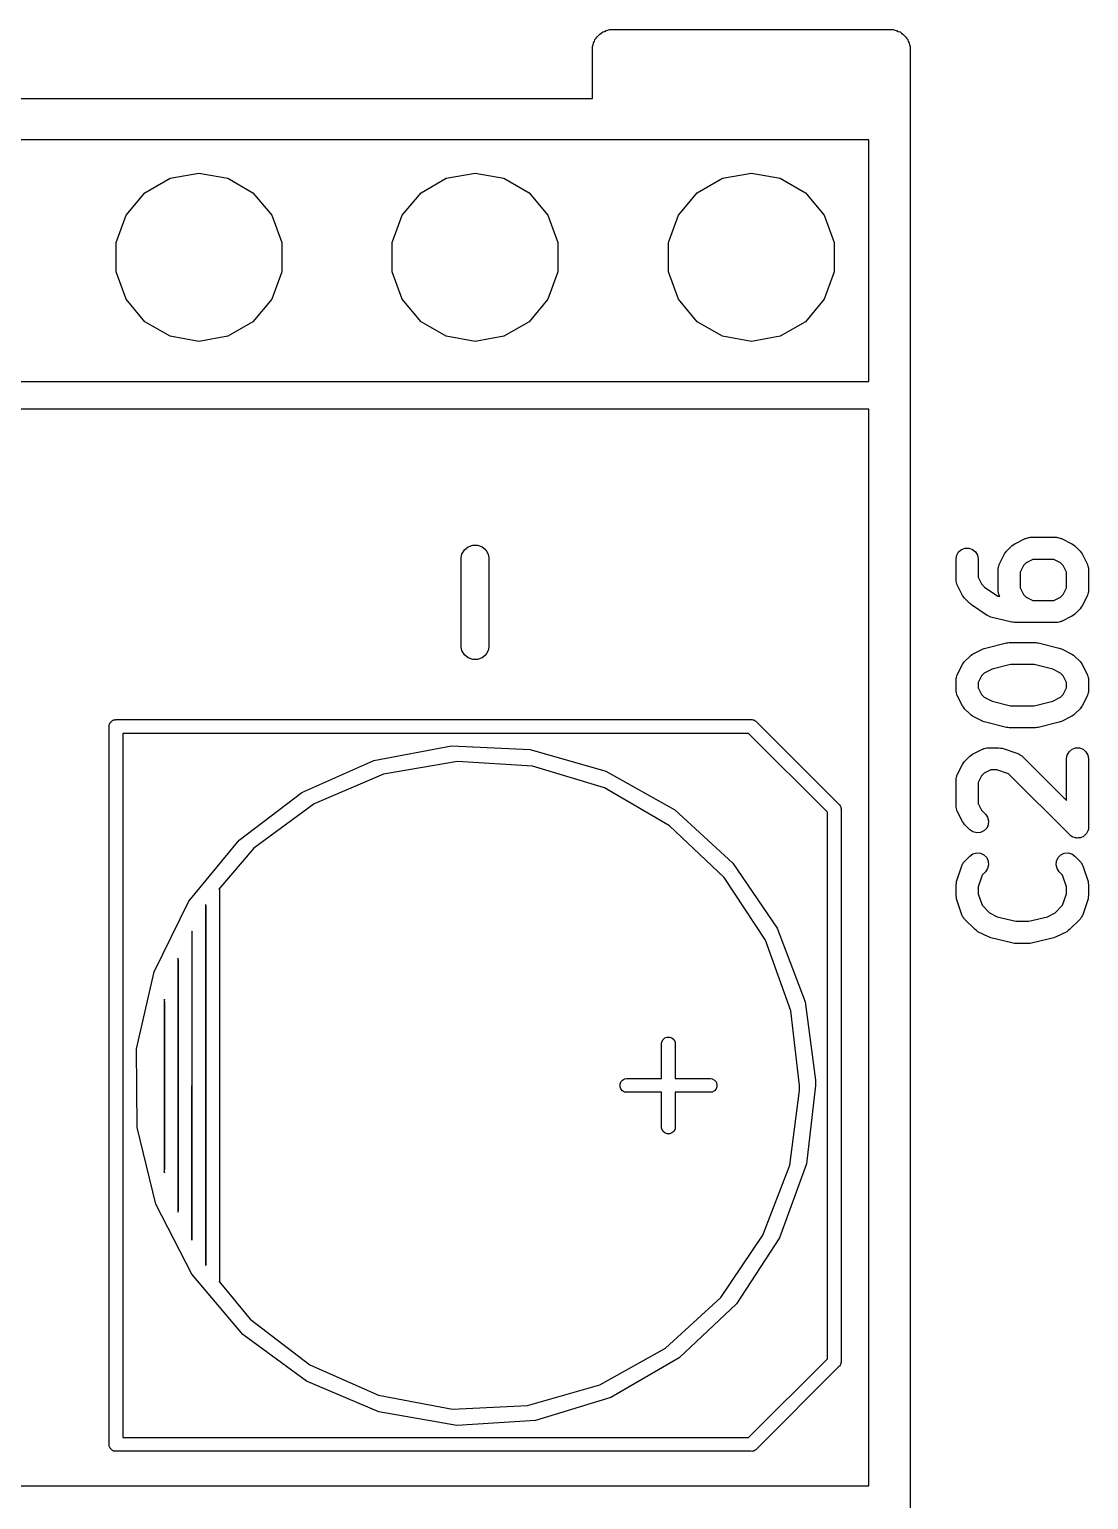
# Model space of a CAD drawing. Extents: x 51 to 149, y -134 to -32.
# Drawn here: x 139.41 to 149.15, y -124.46 to -110.93 of the extents above; entities that cross this region are included whole.
import ezdxf

# ---------------------------------------------------------------- set-up
doc = ezdxf.new("R2010")
doc.units = 0
doc.header["$MEASUREMENT"] = 0
doc.layers.add('BLACK', color=7, linetype='CONTINUOUS')

msp = doc.modelspace()

# ---------------------------------------------------------------- linework, layer by layer
at = {"layer": 'BLACK', "linetype": 'CONTINUOUS'}
for p, q in [((144.598, -111.059), (144.607, -111.044)), ((144.607, -111.044), (144.612, -111.028)), ((144.612, -111.028), (144.623, -111.015)), ((144.623, -111.015), (144.632, -111.001)), ((144.632, -111.001), (144.645, -110.99)), ((144.645, -110.99), (144.656, -110.977)), ((144.656, -110.977), (144.67, -110.968)), ((144.67, -110.968), (144.683, -110.957)), ((144.683, -110.957), (144.699, -110.952)), ((144.699, -110.952), (144.714, -110.943)), ((144.714, -110.943), (144.731, -110.94)), ((144.731, -110.94), (144.746, -110.935)), ((144.746, -110.935), (144.763, -110.935)), ((144.763, -110.935), (144.763, -110.934)), ((144.763, -110.934), (147.337, -110.934)), ((147.337, -110.934), (147.337, -110.935)), ((147.337, -110.935), (147.354, -110.935)), ((147.354, -110.935), (147.369, -110.94)), ((147.369, -110.94), (147.386, -110.943)), ((147.386, -110.943), (147.401, -110.952)), ((147.401, -110.952), (147.417, -110.957)), ((147.417, -110.957), (147.43, -110.968)), ((147.43, -110.968), (147.444, -110.977)), ((147.444, -110.977), (147.455, -110.99)), ((147.455, -110.99), (147.468, -111.001)), ((147.468, -111.001), (147.477, -111.015)), ((147.477, -111.015), (147.488, -111.028)), ((147.488, -111.028), (147.493, -111.044)), ((147.493, -111.044), (147.502, -111.059)), ((144.59, -111.569), (144.589, -111.108)), ((144.589, -111.108), (144.59, -111.108)), ((144.59, -111.091), (144.595, -111.076)), ((144.59, -111.108), (144.59, -111.091)), ((144.595, -111.076), (144.598, -111.059)), ((147.502, -111.059), (147.505, -111.076)), ((147.505, -111.076), (147.51, -111.091)), ((147.51, -111.091), (147.51, -111.108)), ((147.51, -111.108), (147.511, -111.108)), ((147.511, -111.108), (147.511, -133.367)), ((127.191, -111.569), (144.59, -111.569)), ((147.13, -111.95), (127.191, -111.95)), ((147.13, -114.173), (147.13, -111.95)), ((140.705, -112.303), (140.97, -112.256)), ((140.97, -112.256), (141.235, -112.303)), ((143.245, -112.303), (143.51, -112.256)), ((143.51, -112.256), (143.775, -112.303)), ((145.785, -112.303), (146.05, -112.256)), ((146.05, -112.256), (146.315, -112.303)), ((140.473, -112.437), (140.705, -112.303)), ((141.235, -112.303), (141.467, -112.437)), ((143.013, -112.437), (143.245, -112.303)), ((143.775, -112.303), (144.007, -112.437)), ((145.553, -112.437), (145.785, -112.303)), ((146.315, -112.303), (146.547, -112.437)), ((140.3, -112.643), (140.473, -112.437)), ((141.467, -112.437), (141.64, -112.643)), ((142.84, -112.643), (143.013, -112.437)), ((144.007, -112.437), (144.18, -112.643)), ((145.38, -112.643), (145.553, -112.437)), ((146.547, -112.437), (146.72, -112.643)), ((140.208, -112.896), (140.3, -112.643)), ((141.64, -112.643), (141.732, -112.896)), ((142.748, -112.896), (142.84, -112.643)), ((144.18, -112.643), (144.272, -112.896)), ((145.288, -112.896), (145.38, -112.643)), ((146.72, -112.643), (146.812, -112.896)), ((140.208, -113.164), (140.208, -112.896)), ((141.732, -112.896), (141.732, -113.164)), ((142.748, -113.164), (142.748, -112.896)), ((144.272, -112.896), (144.272, -113.164)), ((145.288, -113.164), (145.288, -112.896)), ((146.812, -112.896), (146.812, -113.164)), ((140.3, -113.417), (140.208, -113.164)), ((141.732, -113.164), (141.64, -113.417)), ((142.84, -113.417), (142.748, -113.164)), ((144.272, -113.164), (144.18, -113.417)), ((145.38, -113.417), (145.288, -113.164)), ((146.812, -113.164), (146.72, -113.417)), ((140.473, -113.623), (140.3, -113.417)), ((141.64, -113.417), (141.467, -113.623)), ((143.013, -113.623), (142.84, -113.417)), ((144.18, -113.417), (144.007, -113.623)), ((145.553, -113.623), (145.38, -113.417)), ((146.72, -113.417), (146.547, -113.623)), ((140.705, -113.757), (140.473, -113.623)), ((141.467, -113.623), (141.235, -113.757)), ((143.245, -113.757), (143.013, -113.623)), ((144.007, -113.623), (143.775, -113.757)), ((145.785, -113.757), (145.553, -113.623)), ((146.547, -113.623), (146.315, -113.757)), ((140.97, -113.804), (140.705, -113.757)), ((141.235, -113.757), (140.97, -113.804)), ((143.51, -113.804), (143.245, -113.757)), ((143.775, -113.757), (143.51, -113.804)), ((146.05, -113.804), (145.785, -113.757)), ((146.315, -113.757), (146.05, -113.804)), ((127.191, -114.173), (147.13, -114.173)), ((147.13, -114.427), (127.191, -114.427)), ((147.13, -124.333), (147.13, -114.427)), ((148.472, -115.667), (148.569, -115.618)), ((148.569, -115.618), (148.574, -115.617)), ((148.574, -115.617), (148.579, -115.614)), ((148.579, -115.614), (148.591, -115.612)), ((148.591, -115.612), (148.603, -115.608)), ((148.603, -115.608), (148.608, -115.609)), ((148.608, -115.609), (148.614, -115.607)), ((148.614, -115.607), (148.856, -115.607)), ((148.856, -115.607), (148.862, -115.609)), ((148.862, -115.609), (148.868, -115.608)), ((148.868, -115.608), (148.879, -115.612)), ((148.879, -115.612), (148.891, -115.614)), ((148.891, -115.614), (148.896, -115.617)), ((148.896, -115.617), (148.902, -115.618)), ((148.902, -115.618), (148.998, -115.667)), ((143.383, -115.794), (143.389, -115.761)), ((143.389, -115.761), (143.411, -115.722)), ((143.411, -115.722), (143.446, -115.693)), ((143.446, -115.693), (143.488, -115.678)), ((143.488, -115.678), (143.532, -115.678)), ((143.532, -115.678), (143.574, -115.693)), ((143.574, -115.693), (143.609, -115.722)), ((143.609, -115.722), (143.631, -115.761)), ((143.631, -115.761), (143.637, -115.794)), ((147.932, -115.806), (147.938, -115.771)), ((147.938, -115.771), (147.956, -115.741)), ((147.956, -115.741), (147.983, -115.718)), ((147.983, -115.718), (148.016, -115.706)), ((148.016, -115.706), (148.051, -115.706)), ((148.051, -115.706), (148.084, -115.718)), ((148.084, -115.718), (148.111, -115.741)), ((148.111, -115.741), (148.129, -115.771)), ((148.129, -115.771), (148.135, -115.806)), ((148.33, -115.857), (148.378, -115.76)), ((148.378, -115.76), (148.388, -115.747)), ((148.388, -115.747), (148.397, -115.734)), ((148.397, -115.734), (148.446, -115.686)), ((148.446, -115.686), (148.459, -115.676)), ((148.459, -115.676), (148.472, -115.667)), ((148.998, -115.667), (149.011, -115.676)), ((149.011, -115.676), (149.025, -115.686)), ((149.025, -115.686), (149.073, -115.734)), ((149.073, -115.734), (149.082, -115.747)), ((149.082, -115.747), (149.092, -115.76)), ((149.092, -115.76), (149.14, -115.857)), ((143.383, -116.616), (143.383, -115.794)), ((143.637, -115.794), (143.637, -116.616)), ((147.932, -115.999), (147.932, -115.806)), ((148.135, -115.806), (148.135, -115.975)), ((148.319, -115.903), (148.32, -115.897)), ((148.319, -116.096), (148.319, -115.903)), ((148.32, -115.891), (148.323, -115.88)), ((148.32, -115.897), (148.32, -115.891)), ((148.323, -115.88), (148.325, -115.868)), ((148.325, -115.868), (148.328, -115.863)), ((148.328, -115.863), (148.33, -115.857)), ((148.553, -115.866), (148.522, -115.927)), ((148.578, -115.841), (148.553, -115.866)), ((148.638, -115.811), (148.578, -115.841)), ((148.832, -115.811), (148.638, -115.811)), ((148.893, -115.841), (148.832, -115.811)), ((148.918, -115.866), (148.893, -115.841)), ((148.948, -115.927), (148.918, -115.866)), ((149.14, -115.857), (149.142, -115.863)), ((149.142, -115.863), (149.145, -115.868)), ((149.145, -115.868), (149.147, -115.88)), ((149.147, -115.88), (149.151, -115.891)), ((149.151, -115.891), (149.15, -115.897)), ((149.15, -115.897), (149.151, -115.903)), ((149.151, -115.903), (149.151, -116.096)), ((147.933, -116.005), (147.932, -115.999)), ((147.933, -116.011), (147.933, -116.005)), ((147.936, -116.022), (147.933, -116.011)), ((147.938, -116.034), (147.936, -116.022)), ((147.941, -116.039), (147.938, -116.034)), ((147.943, -116.045), (147.941, -116.039)), ((147.991, -116.142), (147.943, -116.045)), ((148.135, -115.975), (148.166, -116.036)), ((148.166, -116.036), (148.195, -116.066)), ((148.522, -115.927), (148.522, -116.072)), ((148.948, -116.072), (148.948, -115.927)), ((148.001, -116.155), (147.991, -116.142)), ((148.01, -116.168), (148.001, -116.155)), ((148.059, -116.216), (148.01, -116.168)), ((148.195, -116.066), (148.317, -116.147)), ((148.317, -116.147), (148.335, -116.151)), ((148.32, -116.102), (148.319, -116.096)), ((148.32, -116.108), (148.32, -116.102)), ((148.323, -116.119), (148.32, -116.108)), ((148.325, -116.131), (148.323, -116.119)), ((148.328, -116.136), (148.325, -116.131)), ((148.33, -116.142), (148.328, -116.136)), ((148.335, -116.151), (148.33, -116.142)), ((148.522, -116.072), (148.553, -116.133)), ((148.553, -116.133), (148.578, -116.158)), ((148.578, -116.158), (148.638, -116.188)), ((148.638, -116.188), (148.832, -116.188)), ((148.832, -116.188), (148.893, -116.158)), ((148.893, -116.158), (148.918, -116.133)), ((148.918, -116.133), (148.948, -116.072)), ((149.14, -116.142), (149.092, -116.238)), ((149.142, -116.136), (149.14, -116.142)), ((149.145, -116.131), (149.142, -116.136)), ((149.147, -116.119), (149.145, -116.131)), ((149.151, -116.108), (149.147, -116.119)), ((149.151, -116.096), (149.15, -116.102)), ((149.15, -116.102), (149.151, -116.108)), ((148.067, -116.222), (148.059, -116.216)), ((148.074, -116.229), (148.067, -116.222)), ((148.219, -116.326), (148.074, -116.229)), ((149.011, -116.322), (148.998, -116.332)), ((149.025, -116.313), (149.011, -116.322)), ((149.073, -116.265), (149.025, -116.313)), ((149.082, -116.251), (149.073, -116.265)), ((149.092, -116.238), (149.082, -116.251)), ((148.235, -116.333), (148.219, -116.326)), ((148.251, -116.34), (148.235, -116.333)), ((148.444, -116.388), (148.251, -116.34)), ((148.457, -116.389), (148.444, -116.388)), ((148.469, -116.391), (148.457, -116.389)), ((148.856, -116.391), (148.469, -116.391)), ((148.862, -116.39), (148.856, -116.391)), ((148.868, -116.391), (148.862, -116.39)), ((148.879, -116.387), (148.868, -116.391)), ((148.891, -116.385), (148.879, -116.387)), ((148.896, -116.382), (148.891, -116.385)), ((148.902, -116.381), (148.896, -116.382)), ((148.998, -116.332), (148.902, -116.381)), ((148.202, -116.627), (148.396, -116.578)), ((148.396, -116.578), (148.408, -116.577)), ((148.408, -116.577), (148.421, -116.575)), ((148.421, -116.575), (148.663, -116.575)), ((148.663, -116.575), (148.675, -116.577)), ((148.675, -116.577), (148.687, -116.578)), ((148.687, -116.578), (148.881, -116.627)), ((143.389, -116.649), (143.383, -116.616)), ((143.411, -116.688), (143.389, -116.649)), ((143.446, -116.717), (143.411, -116.688)), ((143.488, -116.732), (143.446, -116.717)), ((143.574, -116.717), (143.532, -116.732)), ((143.609, -116.688), (143.574, -116.717)), ((143.631, -116.649), (143.609, -116.688)), ((143.637, -116.616), (143.631, -116.649)), ((148.01, -116.75), (148.059, -116.702)), ((148.059, -116.702), (148.072, -116.692)), ((148.072, -116.692), (148.085, -116.683)), ((148.085, -116.683), (148.182, -116.634)), ((148.182, -116.634), (148.192, -116.631)), ((148.192, -116.631), (148.202, -116.627)), ((148.881, -116.627), (148.891, -116.631)), ((148.891, -116.631), (148.902, -116.634)), ((148.902, -116.634), (148.998, -116.683)), ((148.998, -116.683), (149.011, -116.692)), ((149.011, -116.692), (149.025, -116.702)), ((149.025, -116.702), (149.073, -116.75)), ((143.532, -116.732), (143.488, -116.732)), ((147.943, -116.873), (147.991, -116.776)), ((147.991, -116.776), (148.001, -116.763)), ((148.001, -116.763), (148.01, -116.75)), ((148.191, -116.857), (148.166, -116.882)), ((148.263, -116.821), (148.191, -116.857)), ((148.433, -116.778), (148.263, -116.821)), ((148.65, -116.778), (148.433, -116.778)), ((148.821, -116.821), (148.65, -116.778)), ((148.893, -116.857), (148.821, -116.821)), ((148.918, -116.882), (148.893, -116.857)), ((149.073, -116.75), (149.082, -116.763)), ((149.082, -116.763), (149.092, -116.776)), ((149.092, -116.776), (149.14, -116.873)), ((147.932, -116.919), (147.933, -116.913)), ((147.932, -117.015), (147.932, -116.919)), ((147.933, -116.907), (147.936, -116.896)), ((147.933, -116.913), (147.933, -116.907)), ((147.936, -116.896), (147.938, -116.884)), ((147.938, -116.884), (147.941, -116.879)), ((147.941, -116.879), (147.943, -116.873)), ((148.166, -116.882), (148.135, -116.943)), ((148.135, -116.943), (148.135, -116.991)), ((148.135, -116.991), (148.166, -117.052)), ((148.948, -116.943), (148.918, -116.882)), ((148.918, -117.052), (148.948, -116.991)), ((148.948, -116.991), (148.948, -116.943)), ((149.14, -116.873), (149.142, -116.879)), ((149.142, -116.879), (149.145, -116.884)), ((149.145, -116.884), (149.147, -116.896)), ((149.147, -116.896), (149.151, -116.907)), ((149.151, -116.907), (149.15, -116.913)), ((149.15, -116.913), (149.151, -116.919)), ((149.151, -116.919), (149.151, -117.015)), ((147.933, -117.021), (147.932, -117.015)), ((147.933, -117.027), (147.933, -117.021)), ((147.936, -117.038), (147.933, -117.027)), ((147.938, -117.05), (147.936, -117.038)), ((147.941, -117.055), (147.938, -117.05)), ((147.943, -117.061), (147.941, -117.055)), ((147.991, -117.158), (147.943, -117.061)), ((148.166, -117.052), (148.191, -117.077)), ((148.191, -117.077), (148.263, -117.113)), ((148.263, -117.113), (148.433, -117.156)), ((148.65, -117.156), (148.821, -117.113)), ((148.821, -117.113), (148.893, -117.077)), ((148.893, -117.077), (148.918, -117.052)), ((149.14, -117.061), (149.092, -117.158)), ((149.142, -117.055), (149.14, -117.061)), ((149.145, -117.05), (149.142, -117.055)), ((149.147, -117.038), (149.145, -117.05)), ((149.151, -117.027), (149.147, -117.038)), ((149.151, -117.015), (149.15, -117.021)), ((149.15, -117.021), (149.151, -117.027)), ((148.001, -117.171), (147.991, -117.158)), ((148.01, -117.184), (148.001, -117.171)), ((148.059, -117.232), (148.01, -117.184)), ((148.072, -117.242), (148.059, -117.232)), ((148.085, -117.251), (148.072, -117.242)), ((148.182, -117.3), (148.085, -117.251)), ((148.433, -117.156), (148.65, -117.156)), ((148.998, -117.251), (148.902, -117.3)), ((149.011, -117.242), (148.998, -117.251)), ((149.025, -117.232), (149.011, -117.242)), ((149.073, -117.184), (149.025, -117.232)), ((149.082, -117.171), (149.073, -117.184)), ((149.092, -117.158), (149.082, -117.171)), ((140.145, -123.941), (140.144, -117.342)), ((140.144, -117.342), (140.145, -117.342)), ((140.145, -117.337), (140.146, -117.332)), ((140.145, -117.342), (140.145, -117.337)), ((140.146, -117.332), (140.147, -117.326)), ((140.147, -117.326), (140.15, -117.321)), ((140.15, -117.321), (140.152, -117.316)), ((140.152, -117.316), (140.156, -117.311)), ((140.156, -117.311), (140.159, -117.307)), ((140.159, -117.307), (140.163, -117.303)), ((140.163, -117.303), (140.167, -117.299)), ((140.167, -117.299), (140.171, -117.296)), ((140.171, -117.296), (140.176, -117.292)), ((140.176, -117.292), (140.181, -117.29)), ((140.181, -117.29), (140.186, -117.287)), ((140.186, -117.287), (140.192, -117.286)), ((140.192, -117.286), (140.197, -117.285)), ((140.197, -117.285), (140.202, -117.285)), ((140.202, -117.285), (140.202, -117.284)), ((140.202, -117.284), (146.047, -117.284)), ((146.047, -117.284), (146.056, -117.284)), ((146.056, -117.284), (146.064, -117.286)), ((146.064, -117.286), (146.072, -117.287)), ((146.072, -117.287), (146.075, -117.289)), ((146.075, -117.289), (146.077, -117.29)), ((146.077, -117.29), (146.084, -117.294)), ((146.084, -117.294), (146.091, -117.299)), ((146.091, -117.299), (146.097, -117.305)), ((146.097, -117.305), (146.855, -118.063)), ((148.192, -117.303), (148.182, -117.3)), ((148.202, -117.307), (148.192, -117.303)), ((148.396, -117.356), (148.202, -117.307)), ((148.408, -117.357), (148.396, -117.356)), ((148.421, -117.359), (148.408, -117.357)), ((148.663, -117.359), (148.421, -117.359)), ((148.675, -117.357), (148.663, -117.359)), ((148.687, -117.356), (148.675, -117.357)), ((148.881, -117.307), (148.687, -117.356)), ((148.891, -117.303), (148.881, -117.307)), ((148.902, -117.3), (148.891, -117.303)), ((140.272, -117.411), (140.272, -123.888)), ((146.024, -117.411), (140.272, -117.411)), ((142.579, -117.66), (143.292, -117.526)), ((143.292, -117.526), (144.016, -117.56)), ((146.749, -118.136), (146.024, -117.411)), ((141.916, -117.955), (142.579, -117.66)), ((143.349, -117.67), (142.667, -117.787)), ((144.039, -117.713), (143.349, -117.67)), ((144.016, -117.56), (144.713, -117.759)), ((148.001, -117.683), (148.01, -117.669)), ((148.01, -117.669), (148.059, -117.621)), ((148.059, -117.621), (148.072, -117.612)), ((148.072, -117.612), (148.085, -117.602)), ((148.085, -117.602), (148.182, -117.553)), ((148.182, -117.553), (148.187, -117.552)), ((148.187, -117.552), (148.192, -117.549)), ((148.192, -117.549), (148.204, -117.547)), ((148.204, -117.547), (148.216, -117.543)), ((148.216, -117.543), (148.221, -117.544)), ((148.221, -117.544), (148.227, -117.543)), ((148.227, -117.543), (148.324, -117.543)), ((148.324, -117.543), (148.34, -117.546)), ((148.34, -117.546), (148.356, -117.548)), ((148.356, -117.548), (148.501, -117.596)), ((148.501, -117.596), (148.506, -117.599)), ((148.506, -117.599), (148.512, -117.601)), ((148.512, -117.601), (148.522, -117.607)), ((148.522, -117.607), (148.532, -117.613)), ((148.532, -117.613), (148.536, -117.618)), ((148.536, -117.618), (148.541, -117.621)), ((148.541, -117.621), (148.948, -118.028)), ((148.948, -117.644), (148.954, -117.61)), ((148.948, -118.028), (148.948, -117.644)), ((148.954, -117.61), (148.972, -117.579)), ((148.972, -117.579), (148.999, -117.556)), ((148.999, -117.556), (149.032, -117.544)), ((149.032, -117.544), (149.067, -117.544)), ((149.067, -117.544), (149.1, -117.556)), ((149.1, -117.556), (149.127, -117.579)), ((149.127, -117.579), (149.145, -117.61)), ((149.145, -117.61), (149.151, -117.644)), ((149.151, -117.644), (149.151, -118.273)), ((142.667, -117.787), (142.031, -118.058)), ((144.7, -117.913), (144.039, -117.713)), ((144.713, -117.759), (145.346, -118.113)), ((147.936, -117.815), (147.938, -117.803)), ((147.938, -117.803), (147.941, -117.798)), ((147.941, -117.798), (147.943, -117.792)), ((147.943, -117.792), (147.991, -117.696)), ((147.991, -117.696), (148.001, -117.683)), ((148.166, -117.801), (148.135, -117.862)), ((148.191, -117.776), (148.166, -117.801)), ((148.251, -117.746), (148.191, -117.776)), ((148.307, -117.746), (148.251, -117.746)), ((148.414, -117.782), (148.307, -117.746)), ((148.978, -118.345), (148.414, -117.782)), ((145.298, -118.26), (144.7, -117.913)), ((147.932, -117.838), (147.933, -117.832)), ((147.932, -118.08), (147.932, -117.838)), ((147.933, -117.826), (147.936, -117.815)), ((147.933, -117.832), (147.933, -117.826)), ((148.135, -117.862), (148.135, -118.056)), ((141.339, -118.394), (141.916, -117.955)), ((142.031, -118.058), (141.475, -118.467)), ((146.855, -118.063), (146.861, -118.069)), ((146.861, -118.069), (146.866, -118.076)), ((146.866, -118.076), (146.87, -118.083)), ((147.933, -118.086), (147.932, -118.08)), ((148.135, -118.056), (148.166, -118.116)), ((145.346, -118.113), (145.881, -118.604)), ((146.749, -123.164), (146.749, -118.136)), ((146.87, -118.083), (146.871, -118.085)), ((146.871, -118.085), (146.873, -118.088)), ((146.873, -118.088), (146.874, -118.096)), ((146.874, -118.096), (146.876, -118.104)), ((146.876, -118.104), (146.875, -118.113)), ((146.875, -118.113), (146.875, -123.187)), ((147.933, -118.091), (147.933, -118.086)), ((147.936, -118.103), (147.933, -118.091)), ((147.938, -118.115), (147.936, -118.103)), ((147.941, -118.12), (147.938, -118.115)), ((147.943, -118.125), (147.941, -118.12)), ((147.991, -118.222), (147.943, -118.125)), ((148.166, -118.116), (148.202, -118.153)), ((148.202, -118.153), (148.222, -118.182)), ((148.222, -118.182), (148.232, -118.216)), ((148.232, -118.216), (148.229, -118.251)), ((145.8, -118.736), (145.298, -118.26)), ((148.001, -118.235), (147.991, -118.222)), ((148.01, -118.248), (148.001, -118.235)), ((148.059, -118.297), (148.01, -118.248)), ((148.087, -118.317), (148.059, -118.297)), ((148.122, -118.326), (148.087, -118.317)), ((148.157, -118.323), (148.122, -118.326)), ((148.189, -118.308), (148.157, -118.323)), ((148.214, -118.283), (148.189, -118.308)), ((148.229, -118.251), (148.214, -118.283)), ((148.989, -118.353), (148.978, -118.345)), ((149.117, -118.347), (149.108, -118.357)), ((149.127, -118.339), (149.117, -118.347)), ((149.13, -118.335), (149.127, -118.339)), ((149.133, -118.332), (149.13, -118.335)), ((149.138, -118.32), (149.133, -118.332)), ((149.145, -118.308), (149.138, -118.32)), ((149.146, -118.304), (149.145, -118.308)), ((149.148, -118.3), (149.146, -118.304)), ((149.149, -118.286), (149.148, -118.3)), ((149.151, -118.273), (149.149, -118.286)), ((140.878, -118.954), (141.339, -118.394)), ((141.475, -118.467), (141.154, -118.844)), ((148.999, -118.361), (148.989, -118.353)), ((149.003, -118.363), (148.999, -118.361)), ((149.007, -118.365), (149.003, -118.363)), ((149.02, -118.369), (149.007, -118.365)), ((149.032, -118.373), (149.02, -118.369)), ((149.036, -118.373), (149.032, -118.373)), ((149.041, -118.374), (149.036, -118.373)), ((149.054, -118.373), (149.041, -118.374)), ((149.067, -118.373), (149.054, -118.373)), ((149.071, -118.372), (149.067, -118.373)), ((149.076, -118.371), (149.071, -118.372)), ((149.088, -118.366), (149.076, -118.371)), ((149.1, -118.361), (149.088, -118.366)), ((149.104, -118.358), (149.1, -118.361)), ((149.108, -118.357), (149.104, -118.358)), ((145.881, -118.604), (146.288, -119.204)), ((147.986, -118.628), (147.988, -118.623)), ((147.988, -118.623), (147.99, -118.617)), ((147.99, -118.617), (147.997, -118.608)), ((147.997, -118.608), (148.002, -118.597)), ((148.002, -118.597), (148.007, -118.593)), ((148.007, -118.593), (148.01, -118.588)), ((148.01, -118.588), (148.059, -118.54)), ((148.059, -118.54), (148.087, -118.52)), ((148.087, -118.52), (148.122, -118.511)), ((148.122, -118.511), (148.157, -118.514)), ((148.157, -118.514), (148.189, -118.529)), ((148.189, -118.529), (148.214, -118.554)), ((148.214, -118.554), (148.229, -118.586)), ((148.232, -118.621), (148.222, -118.655)), ((148.229, -118.586), (148.232, -118.621)), ((148.852, -118.621), (148.855, -118.586)), ((148.861, -118.655), (148.852, -118.621)), ((148.855, -118.586), (148.87, -118.554)), ((148.87, -118.554), (148.895, -118.529)), ((148.895, -118.529), (148.927, -118.514)), ((148.927, -118.514), (148.962, -118.511)), ((148.962, -118.511), (148.996, -118.52)), ((148.996, -118.52), (149.025, -118.54)), ((149.025, -118.54), (149.073, -118.588)), ((149.073, -118.588), (149.076, -118.593)), ((149.076, -118.593), (149.081, -118.597)), ((149.081, -118.597), (149.086, -118.608)), ((149.086, -118.608), (149.093, -118.617)), ((149.093, -118.617), (149.095, -118.623)), ((149.095, -118.623), (149.098, -118.628)), ((146.179, -119.314), (145.8, -118.736)), ((147.937, -118.773), (147.986, -118.628)), ((148.171, -118.715), (148.135, -118.822)), ((148.202, -118.684), (148.171, -118.715)), ((148.222, -118.655), (148.202, -118.684)), ((148.881, -118.684), (148.861, -118.655)), ((148.912, -118.715), (148.881, -118.684)), ((148.948, -118.822), (148.912, -118.715)), ((149.098, -118.628), (149.146, -118.773)), ((141.154, -118.844), (141.158, -118.85)), ((141.158, -118.85), (141.16, -118.866)), ((141.16, -118.866), (141.16, -122.434)), ((147.932, -118.805), (147.935, -118.789)), ((147.932, -118.902), (147.932, -118.805)), ((147.935, -118.789), (147.937, -118.773)), ((148.135, -118.822), (148.135, -118.886)), ((148.135, -118.886), (148.171, -118.992)), ((148.912, -118.992), (148.948, -118.886)), ((148.948, -118.886), (148.948, -118.822)), ((149.146, -118.773), (149.148, -118.789)), ((149.148, -118.789), (149.151, -118.805)), ((149.151, -118.805), (149.151, -118.902)), ((140.558, -119.605), (140.878, -118.954)), ((141.034, -118.986), (141.032, -118.988)), ((141.032, -118.988), (141.034, -118.993)), ((141.034, -122.306), (141.034, -118.986)), ((141.034, -118.993), (141.034, -122.306)), ((147.935, -118.918), (147.932, -118.902)), ((147.937, -118.934), (147.935, -118.918)), ((147.986, -119.08), (147.937, -118.934)), ((148.171, -118.992), (148.239, -119.061)), ((148.844, -119.061), (148.912, -118.992)), ((149.146, -118.934), (149.098, -119.08)), ((149.148, -118.918), (149.146, -118.934)), ((149.151, -118.902), (149.148, -118.918)), ((147.988, -119.085), (147.986, -119.08)), ((147.99, -119.09), (147.988, -119.085)), ((147.997, -119.1), (147.99, -119.09)), ((148.002, -119.111), (147.997, -119.1)), ((148.007, -119.114), (148.002, -119.111)), ((148.01, -119.119), (148.007, -119.114)), ((148.107, -119.216), (148.01, -119.119)), ((148.239, -119.061), (148.311, -119.097)), ((148.311, -119.097), (148.482, -119.139)), ((148.482, -119.139), (148.602, -119.139)), ((148.602, -119.139), (148.772, -119.097)), ((148.772, -119.097), (148.844, -119.061)), ((149.073, -119.119), (148.976, -119.216)), ((149.076, -119.114), (149.073, -119.119)), ((149.081, -119.111), (149.076, -119.114)), ((149.086, -119.1), (149.081, -119.111)), ((149.093, -119.09), (149.086, -119.1)), ((149.095, -119.085), (149.093, -119.09)), ((149.098, -119.08), (149.095, -119.085)), ((140.907, -119.23), (140.904, -119.235)), ((140.904, -119.235), (140.906, -119.247)), ((140.906, -122.074), (140.907, -119.23)), ((140.906, -119.247), (140.906, -122.053)), ((146.288, -119.204), (146.546, -119.882)), ((148.12, -119.225), (148.107, -119.216)), ((148.133, -119.235), (148.12, -119.225)), ((148.23, -119.283), (148.133, -119.235)), ((148.241, -119.287), (148.23, -119.283)), ((148.251, -119.291), (148.241, -119.287)), ((148.444, -119.339), (148.251, -119.291)), ((148.832, -119.291), (148.639, -119.339)), ((148.843, -119.287), (148.832, -119.291)), ((148.853, -119.283), (148.843, -119.287)), ((148.95, -119.235), (148.853, -119.283)), ((148.963, -119.225), (148.95, -119.235)), ((148.976, -119.216), (148.963, -119.225)), ((146.414, -119.963), (146.179, -119.314)), ((148.457, -119.34), (148.444, -119.339)), ((148.469, -119.343), (148.457, -119.34)), ((148.614, -119.343), (148.469, -119.343)), ((148.626, -119.34), (148.614, -119.343)), ((148.639, -119.339), (148.626, -119.34)), ((140.779, -119.479), (140.776, -119.485)), ((140.776, -119.485), (140.777, -119.485)), ((140.777, -119.485), (140.779, -119.501)), ((140.78, -121.815), (140.779, -119.479)), ((140.779, -119.501), (140.779, -121.799)), ((140.397, -120.312), (140.558, -119.605)), ((140.653, -119.856), (140.65, -119.867)), ((140.65, -119.867), (140.653, -119.882)), ((140.653, -121.453), (140.653, -119.856)), ((140.653, -119.882), (140.653, -121.418)), ((146.494, -120.65), (146.414, -119.963)), ((146.546, -119.882), (146.641, -120.601)), ((145.227, -120.247), (145.239, -120.228)), ((145.239, -120.228), (145.256, -120.213)), ((145.256, -120.213), (145.277, -120.206)), ((145.277, -120.206), (145.299, -120.206)), ((145.299, -120.206), (145.32, -120.213)), ((145.32, -120.213), (145.337, -120.228)), ((145.337, -120.228), (145.349, -120.247)), ((140.403, -121.037), (140.397, -120.312)), ((145.225, -120.263), (145.227, -120.247)), ((145.225, -120.587), (145.225, -120.263)), ((145.349, -120.247), (145.351, -120.263)), ((145.351, -120.263), (145.351, -120.587)), ((144.844, -120.639), (144.851, -120.618)), ((144.844, -120.661), (144.844, -120.639)), ((144.851, -120.618), (144.866, -120.601)), ((144.866, -120.601), (144.885, -120.589)), ((144.885, -120.589), (144.901, -120.587)), ((144.901, -120.587), (145.225, -120.587)), ((145.351, -120.587), (145.675, -120.587)), ((145.675, -120.587), (145.691, -120.589)), ((145.691, -120.589), (145.71, -120.601)), ((145.71, -120.601), (145.725, -120.618)), ((145.725, -120.618), (145.732, -120.639)), ((145.732, -120.639), (145.732, -120.661)), ((146.494, -120.697), (146.494, -120.65)), ((146.641, -120.65), (146.558, -121.37)), ((146.641, -120.601), (146.641, -120.65)), ((144.851, -120.682), (144.844, -120.661)), ((144.866, -120.699), (144.851, -120.682)), ((144.885, -120.711), (144.866, -120.699)), ((144.901, -120.713), (144.885, -120.711)), ((145.225, -120.713), (144.901, -120.713)), ((145.225, -121.037), (145.225, -120.713)), ((145.675, -120.713), (145.351, -120.713)), ((145.351, -120.713), (145.351, -121.037)), ((145.691, -120.711), (145.675, -120.713)), ((145.71, -120.699), (145.691, -120.711)), ((145.725, -120.682), (145.71, -120.699)), ((145.732, -120.661), (145.725, -120.682)), ((146.403, -121.382), (146.494, -120.697)), ((140.575, -121.742), (140.403, -121.037)), ((145.227, -121.053), (145.225, -121.037)), ((145.239, -121.072), (145.227, -121.053)), ((145.349, -121.053), (145.337, -121.072)), ((145.351, -121.037), (145.349, -121.053)), ((145.256, -121.087), (145.239, -121.072)), ((145.277, -121.094), (145.256, -121.087)), ((145.299, -121.094), (145.277, -121.094)), ((145.32, -121.087), (145.299, -121.094)), ((145.337, -121.072), (145.32, -121.087)), ((140.65, -121.434), (140.649, -121.436)), ((140.649, -121.436), (140.653, -121.453)), ((140.653, -121.418), (140.65, -121.434)), ((146.157, -122.028), (146.403, -121.382)), ((146.558, -121.37), (146.31, -122.052)), ((140.905, -122.387), (140.575, -121.742)), ((140.779, -121.799), (140.777, -121.811)), ((140.777, -121.811), (140.78, -121.815)), ((140.906, -122.053), (140.904, -122.068)), ((140.904, -122.068), (140.906, -122.074)), ((145.769, -122.6), (146.157, -122.028)), ((146.31, -122.052), (145.912, -122.659)), ((141.374, -122.94), (140.905, -122.387)), ((141.034, -122.306), (141.034, -122.306)), ((141.158, -122.45), (141.155, -122.454)), ((141.155, -122.454), (141.441, -122.8)), ((141.16, -122.434), (141.158, -122.45)), ((145.26, -123.068), (145.769, -122.6)), ((145.912, -122.659), (145.386, -123.157)), ((141.441, -122.8), (141.991, -123.219)), ((141.958, -123.37), (141.374, -122.94)), ((144.657, -123.405), (145.26, -123.068)), ((141.991, -123.219), (142.622, -123.499)), ((145.386, -123.157), (144.759, -123.522)), ((146.024, -123.888), (146.749, -123.164)), ((146.87, -123.217), (146.866, -123.224)), ((146.871, -123.215), (146.87, -123.217)), ((146.873, -123.212), (146.871, -123.215)), ((146.874, -123.204), (146.873, -123.212)), ((146.876, -123.196), (146.874, -123.204)), ((146.875, -123.187), (146.876, -123.196)), ((146.855, -123.237), (146.097, -123.995)), ((146.861, -123.231), (146.855, -123.237)), ((146.866, -123.224), (146.861, -123.231)), ((142.626, -123.654), (141.958, -123.37)), ((143.992, -123.595), (144.657, -123.405)), ((142.622, -123.499), (143.302, -123.627)), ((143.302, -123.627), (143.992, -123.595)), ((144.759, -123.522), (144.065, -123.732)), ((143.341, -123.777), (142.626, -123.654)), ((144.065, -123.732), (143.341, -123.777)), ((140.272, -123.888), (146.024, -123.888)), ((140.145, -123.963), (140.145, -123.941)), ((140.146, -123.969), (140.145, -123.963)), ((140.147, -123.974), (140.146, -123.969)), ((140.15, -123.979), (140.147, -123.974)), ((140.152, -123.984), (140.15, -123.979)), ((140.156, -123.989), (140.152, -123.984)), ((140.159, -123.993), (140.156, -123.989)), ((140.163, -123.997), (140.159, -123.993)), ((140.167, -124.001), (140.163, -123.997)), ((140.171, -124.004), (140.167, -124.001)), ((140.176, -124.008), (140.171, -124.004)), ((140.181, -124.01), (140.176, -124.008)), ((140.186, -124.013), (140.181, -124.01)), ((140.192, -124.014), (140.186, -124.013)), ((140.197, -124.015), (140.192, -124.014)), ((140.202, -124.015), (140.197, -124.015)), ((146.047, -124.015), (140.202, -124.015)), ((140.202, -124.015), (140.202, -124.015)), ((146.056, -124.016), (146.047, -124.015)), ((146.064, -124.014), (146.056, -124.016)), ((146.072, -124.013), (146.064, -124.014)), ((146.075, -124.011), (146.072, -124.013)), ((146.077, -124.01), (146.075, -124.011)), ((146.084, -124.006), (146.077, -124.01)), ((146.091, -124.001), (146.084, -124.006)), ((146.097, -123.995), (146.091, -124.001)), ((127.191, -124.333), (147.13, -124.333))]:
    msp.add_line(p, q, dxfattribs=at)

doc.saveas('drawing.dxf')
